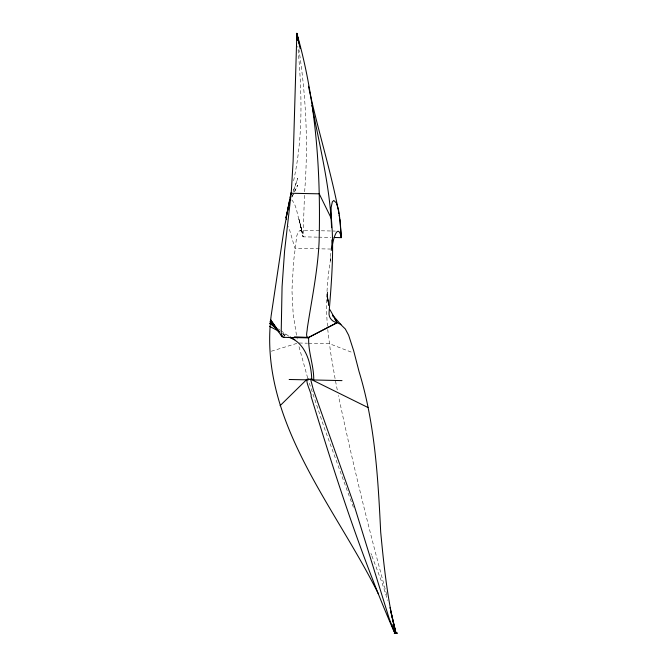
<?xml version="1.0" encoding="UTF-8"?>
<svg xmlns="http://www.w3.org/2000/svg" width="667" height="667" viewBox="0 0 667 667"><rect width="100%" height="100%" fill="white"/><g stroke="black" fill="none" stroke-linecap="round" stroke-linejoin="round"><path stroke-width="0.5" stroke-dasharray="3.33 2.5" d="M304.452 195.314L303.076 236.835L317.559 237.144M304.627 191.737C308.387 144.255 306.053 96.573 298.933 49.491M327.464 326.296C325.588 304.469 326.88 282.483 330.323 260.872L331.015 250.55M330.323 260.872L330.957 256.378M293.605 180.765C303.427 136.535 301.901 91.02 297.799 46.223M293.155 191.737L297.774 178.264L292.996 191.879M291.929 197.073L294.172 192.488M294.622 191.571L297.765 185.151L294.589 191.371M291.863 196.707L294.13 192.263M271.336 351.234L297.14 343.305M319.351 230.74L300.017 230.382L297.999 232.274L296.748 236.026L293.538 261.998L291.963 290.487L293.188 314.332L296.64 336.151M321.352 230.782L335.384 231.082M318.593 237.16L331.007 237.427M331.015 249.058L294.897 248.291L288.594 226.488M299.175 343.021L307.495 343.197M308.538 343.213L329.348 343.655L352.451 352.568M300.317 230.34L301.934 231.849L303.076 236.818L300.959 227.439M282.958 333.458L287.594 335.91M278.272 328.931L279.973 330.09M280.824 330.665L288.478 335.876M291.796 199.9C296.682 205.586 296.982 213.965 299.375 220.81M283.016 334.359L284.576 335.676M282.483 333.417L285.401 336.276M370.952 553.427L371.586 555.077M371.903 555.911L382.008 582.741L387.702 600.433M353.402 507.27L349.566 497.048M349.25 496.19L324.054 427.18L308.421 380.482M307.662 378.006L298.824 345.956M386.718 594.714C368.651 528.814 352.51 462.381 338.402 395.514M301.1 227.947L300.342 224.879L302.176 232.399L300.025 223.503M302.56 233.842L298.649 217.942L302.009 232.016M299.625 221.828L300.408 225.087M328.456 302.76L327.589 298.783L328.564 304.31M297.123 338.477L297.249 339.053M337.277 389.962L335.534 381.057M335.067 378.581L330.574 352.334L327.739 329.523M328.489 303.268L327.214 294.697L328.506 304.527L327.222 293.713L328.447 304.602L327.255 291.929L328.472 305.444M328.506 305.319L328.131 301.267L328.472 305.336"/><path stroke-width="1" d="M271.035 316.608C258.504 420.869 335.243 506.395 378.364 593.855M271.119 315.9L283.884 230.448L291.296 191.854L293.113 161.431L296.848 33.35C316.075 100.775 320.885 171.319 319.118 241.095C317.859 270.402 311.756 299.158 307.337 328.081C307.462 330.89 305.161 336.51 308.029 337.769L337.202 322.645L340.537 324.329L345.323 328.998L348.641 335.218L353.652 350.717L359.088 371.694C375.012 423.678 378.047 478.089 380.69 532.033C383.575 562.339 386.718 592.738 393.255 622.511C393.805 625.346 395.981 632.274 395.548 633.4C395.373 632.408 392.596 633.95 395.714 633.183C395.122 633.191 394.355 631.999 393.955 631.341C360.73 555.144 335.218 475.654 311.03 396.173C312.565 394.556 302.81 377.605 308.929 379.173M334.109 237.494L341.354 237.644C337.135 218.793 331.232 247.365 331.824 250.517M287.977 208.746L288.944 203.894M286.768 214.249L289.753 199.225M287.819 209.538L286.018 217.567L286.593 219.543M290.829 194.197L291.187 192.521M288.978 203.743L289.144 203.01M290.112 197.549L290.47 195.873M286.585 215.082L286.018 217.567M311.731 379.223C311.297 363.415 305.436 342.179 288.419 337.168M313.732 379.865C313.974 365.749 307.971 351.759 308.688 337.477L294.422 337.177M280.098 405.669L307.07 379.206L310.897 379.29L367.992 407.52M294.289 337.168L308.579 337.46L308.104 337.727M308.371 337.569L337.202 322.645L329.982 309.73M284.542 337.168L281.999 336.86L281.199 332.474L282.066 286.702L284.592 250.925L291.171 193.247L319.235 193.83L331.357 218.518C334.217 249.658 331.582 280.824 329.114 311.856C328.247 317.184 331.824 321.853 337.202 322.645L334.559 318.543M289.153 379.498L307.512 379.848M283.333 337.352L307.77 337.869M314.34 379.982L342.004 380.615M269.585 326.355L279.49 331.607M290.095 337.244L294.797 339.728M313.023 379.831L312.439 379.406M273.17 325.454L269.768 323.145L277.564 329.74M290.178 337.035L291.879 338.194M312.148 379.164L311.097 378.798L310.914 380.482L313.365 389.795L353.41 503.018L389.27 618.793L394.239 631.666L395.539 633.2L397.457 633.108L395.998 633.325L396.49 632.608L395.806 633.1L392.78 624.554M274.454 325.529L270.077 321.236L278.914 331.983M332.558 315.174L340.995 324.637M280.815 334.284L282.708 336.585M279.064 331.466L270.51 319.685L281.833 336.577M332.441 315.266L333.5 316.908M390.645 611.239L390.97 612.481M391.179 613.307L395.931 632.916L390.595 610.022M390.003 607.579L390.295 608.796M308.496 86.226C317.2 127.997 330.348 168.726 338.402 210.639M300.142 48.566L296.848 33.35L297.365 40.278M311.948 105.419L312.231 106.753M312.515 108.087C320.018 147.707 330.073 187.252 331.566 227.689M298.899 43.272L296.848 33.35L297.39 37.477M338.511 211.239L338.919 213.582M339.161 215.049L339.603 217.876M339.803 219.235L341.354 237.644L340.203 221.669L338.519 209.797L336.368 202.91L333.767 200.475L332.341 201.868L331.107 207.52L331.357 218.518M331.841 239.912L332.049 249.074"/></g></svg>
